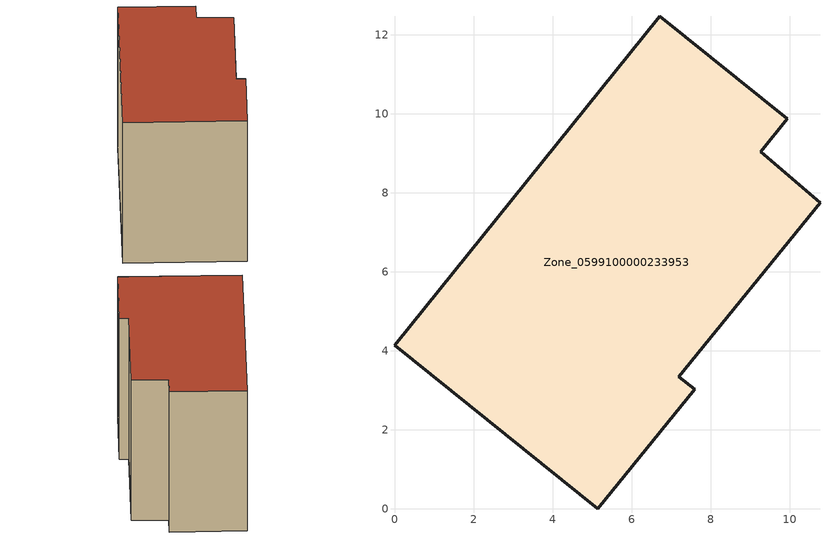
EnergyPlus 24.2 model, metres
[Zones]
Zone_0599100000233953
 floor ground (C_G): 0,4.14 6.71,12.48 9.94,9.88 9.27,9.04 10.77,7.75 7.2,3.35 7.6,3.03 5.15,0 z0
 wall outside (C_F): 5.15,0 7.6,3.03 7.2,3.35 10.77,7.75 9.27,9.04 9.94,9.88 6.71,12.48 0,4.14 5.15,0 z0:9.06
 roof outside (C_R): 6.71,12.48 0,4.14 5.15,0 7.6,3.03 7.2,3.35 10.77,7.75 9.27,9.04 9.94,9.88 z9.06
[BUILDING]
Pand.0599100000233953: North Axis=0; Terrain=City; Loads Convergence Tolerance Value=0.04; Temperature Convergence Tolerance Value=0.4; Solar Distribution=FullExterior; Maximum Number of Warmup Days=25; Minimum Number of Warmup Days=1
[Site:Location]
Rotterdam.The.Hague.AP_ZH_NLD Design_Conditions: Latitude=51.96; Longitude=4.45; Time Zone=1; Elevation=-4.5
[SITE:GROUNDTEMPERATURE:BUILDINGSURFACE]
18, 18, 18, 18, 18, 18, 18, 18, 18, 18, 18, 18
[MATERIAL] Thermal Absorptance=0.9; Solar Absorptance=0.7; Visible Absorptance=0.7
Name | Roughness | Thickness | Conductivity | Density | Specific Heat
G.TC.1946 | MediumSmooth | 0.15 | 1 | 540 | 1210
F.TC.1946 | Rough | 0.3 | 0.857143 | 1920 | 840
R.TC.1946 | MediumRough | 0.2 | 0.909091 | 1500 | 1000
[CONSTRUCTION]
C_G: G.TC.1946
C_F: F.TC.1946
C_R: R.TC.1946
[ZONE]
Zone_0599100000233953: Type=1; Multiplier=1; Ceiling Height=Autocalculate; Volume=Autocalculate; Floor Area=autocalculate; Part of Total Floor Area=Yes
[ZONEINFILTRATION:DESIGNFLOWRATE]
Infil_Zone_0599100000233953: Zone or ZoneList or Space or SpaceList=Zone_0599100000233953; Schedule=AlwaysOn; Design Flow Rate Calculation Method=Flow/Area; Flow Rate per Floor Area=0.003; Constant Term Coefficient=1; Temperature Term Coefficient=0; Velocity Term Coefficient=0; Velocity Squared Term Coefficient=0
[HVACTEMPLATE:ZONE:IDEALLOADSAIRSYSTEM]
Zone_0599100000233953: Maximum Heating Supply Air Temperature=50; Minimum Cooling Supply Air Temperature=13; Maximum Heating Supply Air Humidity Ratio=0.0156; Minimum Cooling Supply Air Humidity Ratio=0.0077; Heating Limit=NoLimit; Cooling Limit=NoLimit; Dehumidification Control Type=ConstantSensibleHeatRatio; Cooling Sensible Heat Ratio=0.7; Dehumidification Setpoint=60; Humidification Control Type=None; Humidification Setpoint=30; Outdoor Air Method=None; Outdoor Air Flow Rate per Person=0.00944; Outdoor Air Flow Rate per Zone Floor Area=0; Outdoor Air Flow Rate per Zone=0; Demand Controlled Ventilation Type=None; Outdoor Air Economizer Type=NoEconomizer; Heat Recovery Type=None; Sensible Heat Recovery Effectiveness=0.7; Latent Heat Recovery Effectiveness=0.65
[ZONECONTROL:THERMOSTAT]
ThermostatControl_Zone_0599100000233953: Zone or ZoneList=Zone_0599100000233953; Control Type Schedule=DualSetpointControlType; Control 1=Thermostat_Zone_0599100000233953; Temperature Difference Between Cutout And Setpoint=0
[THERMOSTATSETPOINT:DUALSETPOINT]
Thermostat_Zone_0599100000233953: Heating Setpoint Temperature Schedule=HeatingSetpoint_Zone_0599100000233953; Cooling Setpoint Temperature Schedule=CoolingSetpoint_Zone_0599100000233953
[SCHEDULE:COMPACT]
HeatingSetpoint_Zone_0599100000233953: Through: 12/31, For: AllDays, Until: 24:00, 21
CoolingSetpoint_Zone_0599100000233953: Through: 12/31, For: AllDays, Until: 24:00, 24
DualSetpointControlType: Through: 12/31, For: AllDays, Until: 24:00, 4
AlwaysOn: Through: 12/31, For: AllDays, Until: 24:00, 1
